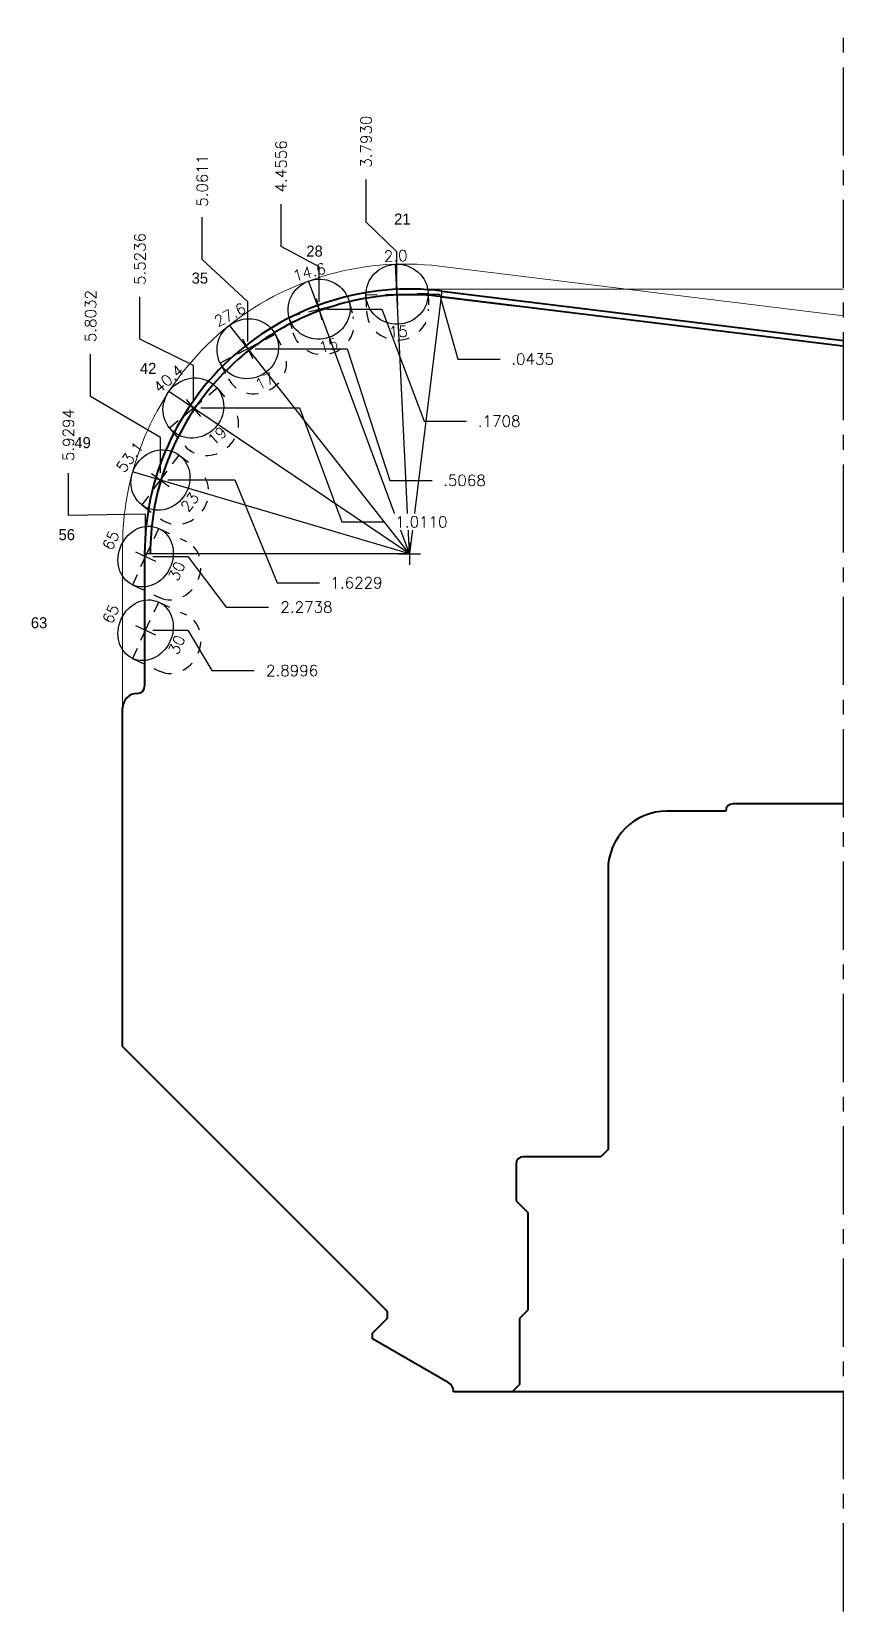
# Model space of a CAD drawing. Extents: x 34 to 204, y 6 to 38.
# Drawn here: x 167.99 to 174.89, y 15.52 to 28.95 of the extents above; entities that cross this region are included whole.
import ezdxf
from ezdxf.enums import TextEntityAlignment as Align

# ---------------------------------------------------------------- set-up
doc = ezdxf.new("R2010")
doc.units = 0
doc.header["$MEASUREMENT"] = 0
doc.header["$PDMODE"] = 35
doc.linetypes.add('CENTER2', pattern=[1.125, 0.75, -0.125, 0.125, -0.125])
doc.linetypes.add('HIDDEN2', pattern=[0.1875, 0.125, -0.0625])
doc.layers.get('0').update_dxf_attribs({"linetype": 'CONTINUOUS'})
doc.layers.get('Defpoints').update_dxf_attribs({"color": 10, "linetype": 'CONTINUOUS'})
doc.layers.add('Blade4', color=7, linetype='CONTINUOUS', true_color=0x00cccc)
doc.layers.add('CLine', color=5, linetype='CENTER2')
doc.layers.add('TEXT', color=3, linetype='CONTINUOUS')
doc.styles.add('RomanS', font='romans')
doc.dimstyles.get("Standard").update_dxf_attribs({"dimtxt": 0.094, "dimasz": 0.18, "dimexe": 0.0625, "dimexo": 0.0625, "dimgap": 0.09, "dimtad": 0, "dimtih": 1, "dimtoh": 1, "dimdec": 4, "dimzin": 4, "dimdsep": 46, "dimtxsty": 'RomanS', "dimcen": 0.09, "dimazin": 1, "dimtfac": 1, "dimtdec": 4, "dimtofl": 0, "dimtmove": 0, "dimatfit": 1, "dimfxl": 1, "dimtfill": 1, "dimtolj": 1, "dimtzin": 0, "dimarcsym": 0})

# ---------------------------------------------------------------- blocks, each defined once
blk = doc.blocks.new('CMark')
at = {"layer": 'CLine'}
for p, q in [((-0.094, 0), (0.094, 0)), ((0, 0.094), (0, -0.094))]:
    blk.add_line(p, q, dxfattribs=at)
blk = doc.blocks.new('1313@15')
for p, q in [((-0.17, 0), (-0.265, 0)), ((0.171, 0), (0.264, 0))]:
    blk.add_line(p, q)
at = {"color": 8, "linetype": 'HIDDEN2', "ltscale": 0.5}
blk.add_line((-0.265, 0), (-0.265, -0.135), dxfattribs=at)
at = {"color": 8, "linetype": 'HIDDEN2', "ltscale": 0.5, "flags": 128}
blk.add_lwpolyline([(0.264, 0), (0.264, -0.135)], dxfattribs=at)
blk.add_ellipse((0, 0), major_axis=(0.264, 0), ratio=0.965926)
at = {"color": 8, "linetype": 'HIDDEN2', "ltscale": 0.5}
blk.add_ellipse((0, -0.135), major_axis=(0.264, 0), ratio=0.965926, start_param=3.141593, end_param=6.283185, dxfattribs=at)
blk.add_blockref('CMark', (0, 0))
at = {"style": 'RomanS'}
blk.add_text('15', height=0.094, dxfattribs=at).set_placement((0, -0.318), align=Align.MIDDLE_CENTER)
blk.add_attdef('ANG', text='', height=0.094, dxfattribs=at).set_placement((0, 0.251), align=Align.BOTTOM_CENTER)
blk = doc.blocks.new('1313@17')
for p, q in [((-0.17, 0), (-0.265, 0)), ((0.171, 0), (0.264, 0))]:
    blk.add_line(p, q)
at = {"color": 8, "linetype": 'HIDDEN2', "ltscale": 0.5}
blk.add_line((-0.265, 0), (-0.265, -0.152), dxfattribs=at)
at = {"color": 8, "linetype": 'HIDDEN2', "ltscale": 0.5, "flags": 128}
blk.add_lwpolyline([(0.264, 0), (0.264, -0.152)], dxfattribs=at)
blk.add_ellipse((0, 0), major_axis=(0.264, 0), ratio=0.956305)
at = {"color": 8, "linetype": 'HIDDEN2', "ltscale": 0.5}
blk.add_ellipse((0, -0.152), major_axis=(0.264, 0), ratio=0.92388, start_param=3.141593, end_param=6.283185, dxfattribs=at)
blk.add_blockref('CMark', (0, 0))
at = {"style": 'RomanS'}
blk.add_text('17', height=0.094, dxfattribs=at).set_placement((0, -0.311), align=Align.MIDDLE_CENTER)
blk.add_attdef('ANG', text='', height=0.094, dxfattribs=at).set_placement((0, 0.251), align=Align.BOTTOM_CENTER)
blk = doc.blocks.new('1313@19')
for p, q in [((-0.17, 0), (-0.265, 0)), ((0.171, 0), (0.264, 0))]:
    blk.add_line(p, q)
at = {"color": 8, "linetype": 'HIDDEN2', "ltscale": 0.5}
blk.add_line((-0.265, 0), (-0.265, -0.199), dxfattribs=at)
at = {"color": 8, "linetype": 'HIDDEN2', "ltscale": 0.5, "flags": 128}
blk.add_lwpolyline([(0.264, 0), (0.264, -0.199)], dxfattribs=at)
blk.add_ellipse((0, 0), major_axis=(0.264, 0), ratio=0.945519)
at = {"color": 8, "linetype": 'HIDDEN2', "ltscale": 0.5}
blk.add_ellipse((0, -0.199), major_axis=(0.264, 0), ratio=0.92388, start_param=3.141593, end_param=6.283185, dxfattribs=at)
blk.add_blockref('CMark', (0, 0))
at = {"style": 'RomanS'}
blk.add_text('19', height=0.094, dxfattribs=at).set_placement((0, -0.311), align=Align.MIDDLE_CENTER)
blk.add_attdef('ANG', text='', height=0.094, dxfattribs=at).set_placement((0, 0.251), align=Align.BOTTOM_CENTER)
blk = doc.blocks.new('1313@23')
for p, q in [((-0.17, 0), (-0.265, 0)), ((0.171, 0), (0.264, 0))]:
    blk.add_line(p, q)
at = {"color": 8, "linetype": 'HIDDEN2', "ltscale": 0.5}
blk.add_line((-0.265, 0), (-0.265, -0.199), dxfattribs=at)
at = {"color": 8, "linetype": 'HIDDEN2', "ltscale": 0.5, "flags": 128}
blk.add_lwpolyline([(0.264, 0), (0.264, -0.199)], dxfattribs=at)
blk.add_ellipse((0, 0), major_axis=(0.264, 0), ratio=0.920505)
at = {"color": 8, "linetype": 'HIDDEN2', "ltscale": 0.5}
blk.add_ellipse((0, -0.199), major_axis=(0.264, 0), ratio=0.92388, start_param=3.141593, end_param=6.283185, dxfattribs=at)
blk.add_blockref('CMark', (0, 0))
at = {"style": 'RomanS'}
blk.add_text('23', height=0.094, dxfattribs=at).set_placement((0, -0.311), align=Align.MIDDLE_CENTER)
blk.add_attdef('ANG', text='', height=0.094, dxfattribs=at).set_placement((0, 0.251), align=Align.BOTTOM_CENTER)
blk = doc.blocks.new('*D362')
at = {"layer": 'Blade4', "color": 0, "lineweight": -2, "transparency": 16777216}
for p, q in [((170.829, 27.327), (170.829, 27.687)), ((171.092, 27.073), (170.829, 27.327)), ((171.092, 26.776), (171.092, 27.073))]:
    blk.add_line(p, q, dxfattribs=at)
at = {"layer": 'Defpoints', "color": 0, "transparency": 16777216}
for p in [(170.829, 27.687), (174.885, 26.757), (171.092, 26.713)]:
    blk.add_point(p, dxfattribs=at)
at = {"layer": 'Blade4', "color": 0, "transparency": 16777216, "insert": (170.829, 28.01), "char_height": 0.094, "attachment_point": 5, "rotation": 90, "style": 'RomanS', "bg_fill": 3, "box_fill_scale": 1.25, "bg_fill_color": 256, "bg_fill_true_color": 13158600, "bg_fill_transparency": 0}
blk.add_mtext('\\A1;3.7930', dxfattribs=at)
blk = doc.blocks.new('*D363')
at = {"layer": 'Blade4', "color": 0, "lineweight": -2, "transparency": 16777216}
for p, q in [((170.107, 27.118), (170.107, 27.478)), ((170.43, 26.946), (170.107, 27.118)), ((170.43, 26.648), (170.43, 26.946))]:
    blk.add_line(p, q, dxfattribs=at)
at = {"layer": 'Defpoints', "color": 0, "transparency": 16777216}
for p in [(170.107, 27.478), (174.885, 26.757), (170.43, 26.586)]:
    blk.add_point(p, dxfattribs=at)
at = {"layer": 'Blade4', "color": 0, "transparency": 16777216, "insert": (170.107, 27.8), "char_height": 0.094, "attachment_point": 5, "rotation": 90, "style": 'RomanS', "bg_fill": 3, "box_fill_scale": 1.25, "bg_fill_color": 256, "bg_fill_true_color": 13158600, "bg_fill_transparency": 0}
blk.add_mtext('\\A1;4.4556', dxfattribs=at)
blk = doc.blocks.new('*D364')
at = {"layer": 'Blade4', "color": 0, "lineweight": -2, "transparency": 16777216}
for p, q in [((169.437, 27.009), (169.437, 27.369)), ((169.824, 26.649), (169.437, 27.009)), ((169.824, 26.312), (169.824, 26.649))]:
    blk.add_line(p, q, dxfattribs=at)
at = {"layer": 'Defpoints', "color": 0, "transparency": 16777216}
for p in [(174.885, 26.757), (169.824, 26.25)]:
    blk.add_point(p, dxfattribs=at)
at = {"layer": 'Blade4', "color": 0, "transparency": 16777216, "insert": (169.437, 27.678), "char_height": 0.094, "attachment_point": 5, "rotation": 90, "style": 'RomanS', "bg_fill": 3, "box_fill_scale": 1.25, "bg_fill_color": 256, "bg_fill_true_color": 13158600, "bg_fill_transparency": 0}
blk.add_mtext('\\A1;5.0611', dxfattribs=at)
at = {"layer": 'Defpoints', "color": 0, "transparency": 16777216}
blk.add_point((169.437, 27.369), dxfattribs=at)
blk = doc.blocks.new('*D365')
at = {"layer": 'Blade4', "color": 0, "lineweight": -2, "transparency": 16777216}
for p, q in [((168.908, 26.33), (168.908, 26.69)), ((169.362, 26.106), (168.908, 26.33)), ((169.362, 25.808), (169.362, 26.106))]:
    blk.add_line(p, q, dxfattribs=at)
at = {"layer": 'Defpoints', "color": 0, "transparency": 16777216}
for p in [(174.885, 26.757), (168.908, 26.69), (169.362, 25.746)]:
    blk.add_point(p, dxfattribs=at)
at = {"layer": 'Blade4', "color": 0, "transparency": 16777216, "insert": (168.908, 27.013), "char_height": 0.094, "attachment_point": 5, "rotation": 90, "style": 'RomanS', "bg_fill": 3, "box_fill_scale": 1.25, "bg_fill_color": 256, "bg_fill_true_color": 13158600, "bg_fill_transparency": 0}
blk.add_mtext('\\A1;5.5236', dxfattribs=at)
blk = doc.blocks.new('*D366')
at = {"layer": 'Blade4', "color": 0, "lineweight": -2, "transparency": 16777216}
for p, q in [((168.489, 25.844), (168.489, 26.204)), ((169.082, 25.494), (168.489, 25.844)), ((169.082, 25.196), (169.082, 25.494))]:
    blk.add_line(p, q, dxfattribs=at)
at = {"layer": 'Defpoints', "color": 0, "transparency": 16777216}
for p in [(174.885, 26.757), (168.489, 26.204), (169.082, 25.134)]:
    blk.add_point(p, dxfattribs=at)
at = {"layer": 'Blade4', "color": 0, "transparency": 16777216, "insert": (168.489, 26.527), "char_height": 0.094, "attachment_point": 5, "rotation": 90, "style": 'RomanS', "bg_fill": 3, "box_fill_scale": 1.25, "bg_fill_color": 256, "bg_fill_true_color": 13158600, "bg_fill_transparency": 0}
blk.add_mtext('\\A1;5.8032', dxfattribs=at)
blk = doc.blocks.new('*D367')
at = {"layer": 'Blade4', "color": 0, "lineweight": -2, "transparency": 16777216}
for p, q in [((171.155, 26.713), (171.452, 26.713)), ((171.452, 26.713), (171.609, 26.162)), ((171.609, 26.162), (171.969, 26.162))]:
    blk.add_line(p, q, dxfattribs=at)
at = {"layer": 'Defpoints', "color": 0, "transparency": 16777216}
for p in [(174.885, 26.757), (171.092, 26.713), (171.969, 26.162)]:
    blk.add_point(p, dxfattribs=at)
at = {"layer": 'Blade4', "color": 0, "transparency": 16777216, "insert": (172.245, 26.162), "char_height": 0.094, "attachment_point": 5, "style": 'RomanS', "bg_fill": 3, "box_fill_scale": 1.25, "bg_fill_color": 256, "bg_fill_true_color": 13158600, "bg_fill_transparency": 0}
blk.add_mtext('\\A1;.0435', dxfattribs=at)
blk = doc.blocks.new('*D368')
at = {"layer": 'Blade4', "color": 0, "lineweight": -2, "transparency": 16777216}
for p, q in [((170.492, 26.586), (170.964, 26.586)), ((170.964, 26.586), (171.324, 25.634)), ((171.324, 25.634), (171.684, 25.634))]:
    blk.add_line(p, q, dxfattribs=at)
at = {"layer": 'Defpoints', "color": 0, "transparency": 16777216}
for p in [(174.885, 26.757), (170.43, 26.586), (171.684, 25.634)]:
    blk.add_point(p, dxfattribs=at)
at = {"layer": 'Blade4', "color": 0, "transparency": 16777216, "insert": (171.96, 25.634), "char_height": 0.094, "attachment_point": 5, "style": 'RomanS', "bg_fill": 3, "box_fill_scale": 1.25, "bg_fill_color": 256, "bg_fill_true_color": 13158600, "bg_fill_transparency": 0}
blk.add_mtext('\\A1;.1708', dxfattribs=at)
blk = doc.blocks.new('*D369')
at = {"layer": 'Blade4', "color": 0, "lineweight": -2, "transparency": 16777216}
for p, q in [((169.887, 26.25), (170.67, 26.25)), ((170.67, 26.25), (171.03, 25.131)), ((171.03, 25.131), (171.39, 25.131))]:
    blk.add_line(p, q, dxfattribs=at)
at = {"layer": 'Defpoints', "color": 0, "transparency": 16777216}
for p in [(174.885, 26.757), (169.824, 26.25), (171.39, 25.131)]:
    blk.add_point(p, dxfattribs=at)
at = {"layer": 'Blade4', "color": 0, "transparency": 16777216, "insert": (171.666, 25.131), "char_height": 0.094, "attachment_point": 5, "style": 'RomanS', "bg_fill": 3, "box_fill_scale": 1.25, "bg_fill_color": 256, "bg_fill_true_color": 13158600, "bg_fill_transparency": 0}
blk.add_mtext('\\A1;.5068', dxfattribs=at)
blk = doc.blocks.new('*D370')
at = {"layer": 'Blade4', "color": 0, "lineweight": -2, "transparency": 16777216}
for p, q in [((169.424, 25.746), (170.264, 25.746)), ((170.264, 25.746), (170.624, 24.778)), ((170.624, 24.778), (170.984, 24.778))]:
    blk.add_line(p, q, dxfattribs=at)
at = {"layer": 'Defpoints', "color": 0, "transparency": 16777216}
for p in [(174.885, 26.757), (169.362, 25.746), (170.984, 24.778)]:
    blk.add_point(p, dxfattribs=at)
at = {"layer": 'Blade4', "color": 0, "transparency": 16777216, "insert": (171.3, 24.778), "char_height": 0.094, "attachment_point": 5, "style": 'RomanS', "bg_fill": 3, "box_fill_scale": 1.25, "bg_fill_color": 256, "bg_fill_true_color": 13158600, "bg_fill_transparency": 0}
blk.add_mtext('\\A1;1.0110', dxfattribs=at)
blk = doc.blocks.new('*D371')
at = {"layer": 'Blade4', "color": 0, "lineweight": -2, "transparency": 16777216}
for p, q in [((169.145, 25.134), (169.714, 25.134)), ((169.714, 25.134), (170.074, 24.26)), ((170.074, 24.26), (170.434, 24.26))]:
    blk.add_line(p, q, dxfattribs=at)
at = {"layer": 'Defpoints', "color": 0, "transparency": 16777216}
for p in [(174.885, 26.757), (169.082, 25.134), (170.434, 24.26)]:
    blk.add_point(p, dxfattribs=at)
at = {"layer": 'Blade4', "color": 0, "transparency": 16777216, "insert": (170.748, 24.26), "char_height": 0.094, "attachment_point": 5, "style": 'RomanS', "bg_fill": 3, "box_fill_scale": 1.25, "bg_fill_color": 256, "bg_fill_true_color": 13158600, "bg_fill_transparency": 0}
blk.add_mtext('\\A1;1.6229', dxfattribs=at)
blk = doc.blocks.new('1313@30')
for p, q in [((-0.17, 0), (-0.265, 0)), ((0.171, 0), (0.264, 0))]:
    blk.add_line(p, q)
at = {"color": 8, "linetype": 'HIDDEN2', "ltscale": 0.5}
blk.add_line((-0.265, 0), (-0.265, -0.26), dxfattribs=at)
at = {"color": 8, "linetype": 'HIDDEN2', "ltscale": 0.5, "flags": 128}
blk.add_lwpolyline([(0.264, 0), (0.264, -0.26)], dxfattribs=at)
blk.add_ellipse((0, 0), major_axis=(0.264, 0), ratio=0.866025)
at = {"color": 8, "linetype": 'HIDDEN2', "ltscale": 0.5}
blk.add_ellipse((0, -0.26), major_axis=(0.264, 0), ratio=0.866025, start_param=3.141593, end_param=6.283185, dxfattribs=at)
blk.add_blockref('CMark', (0, 0))
at = {"style": 'RomanS'}
blk.add_text('30', height=0.094, dxfattribs=at).set_placement((0, -0.292), align=Align.MIDDLE_CENTER)
blk.add_attdef('ANG', text='', height=0.094, dxfattribs=at).set_placement((0, 0.251), align=Align.BOTTOM_CENTER)
blk = doc.blocks.new('*D450')
at = {"layer": 'Blade4', "color": 0, "lineweight": -2, "transparency": 16777216}
for p, q in [((168.3, 24.831), (168.3, 25.191)), ((168.956, 24.843), (168.3, 24.831)), ((168.956, 24.545), (168.956, 24.843))]:
    blk.add_line(p, q, dxfattribs=at)
at = {"layer": 'Defpoints', "color": 0, "transparency": 16777216}
for p in [(174.885, 26.757), (168.3, 25.191), (168.956, 24.483)]:
    blk.add_point(p, dxfattribs=at)
at = {"layer": 'Blade4', "color": 0, "transparency": 16777216, "insert": (168.3, 25.516), "char_height": 0.094, "attachment_point": 5, "rotation": 90, "style": 'RomanS', "bg_fill": 3, "box_fill_scale": 1.25, "bg_fill_color": 256, "bg_fill_true_color": 13158600, "bg_fill_transparency": 0}
blk.add_mtext('\\A1;5.9294', dxfattribs=at)
blk = doc.blocks.new('*D451')
at = {"layer": 'Blade4', "color": 0, "lineweight": -2, "transparency": 16777216}
for p, q in [((169.018, 24.483), (169.316, 24.483)), ((169.316, 24.483), (169.64, 24.054)), ((169.64, 24.054), (170, 24.054))]:
    blk.add_line(p, q, dxfattribs=at)
at = {"layer": 'Defpoints', "color": 0, "transparency": 16777216}
for p in [(174.885, 26.757), (168.956, 24.483), (170, 24.054)]:
    blk.add_point(p, dxfattribs=at)
at = {"layer": 'Blade4', "color": 0, "transparency": 16777216, "insert": (170.323, 24.054), "char_height": 0.094, "attachment_point": 5, "style": 'RomanS', "bg_fill": 3, "box_fill_scale": 1.25, "bg_fill_color": 256, "bg_fill_true_color": 13158600, "bg_fill_transparency": 0}
blk.add_mtext('\\A1;2.2738', dxfattribs=at)
blk = doc.blocks.new('*D452')
at = {"layer": 'Blade4', "color": 0, "lineweight": -2, "transparency": 16777216}
for p, q in [((169.018, 23.857), (169.316, 23.857)), ((169.316, 23.857), (169.518, 23.514)), ((169.518, 23.514), (169.878, 23.514))]:
    blk.add_line(p, q, dxfattribs=at)
at = {"layer": 'Defpoints', "color": 0, "transparency": 16777216}
for p in [(174.885, 26.757), (168.956, 23.857), (169.878, 23.514)]:
    blk.add_point(p, dxfattribs=at)
at = {"layer": 'Blade4', "color": 0, "transparency": 16777216, "insert": (170.201, 23.514), "char_height": 0.094, "attachment_point": 5, "style": 'RomanS', "bg_fill": 3, "box_fill_scale": 1.25, "bg_fill_color": 256, "bg_fill_true_color": 13158600, "bg_fill_transparency": 0}
blk.add_mtext('\\A1;2.8996', dxfattribs=at)

msp = doc.modelspace()

# ---------------------------------------------------------------- linework, layer by layer
at = {"lineweight": 18}
msp.add_line((174.8854, 26.75668), (171.1979, 26.75668), dxfattribs=at)
at = {"lineweight": 25}
for p, q in [((171.4721, 26.7399), (171.1979, 24.50668)), ((171.1979, 24.50668), (168.9479, 24.50668))]:
    msp.add_line(p, q, dxfattribs=at)
at = {"lineweight": 40}
for p, q in [((171.4721, 26.7399), (174.8854, 26.3208)), ((171.46632, 26.69276), (171.475, 26.69169)), ((171.46632, 26.69276), (174.87961, 26.27366)), ((171.475, 26.69169), (172.10507, 26.61433)), ((168.9479, 24.50668), (168.9479, 23.38168)), ((168.7604, 20.31918), (168.7604, 23.19418)), ((173.8854, 22.31918), (173.3854, 22.31918)), ((174.8854, 22.38168), (173.9479, 22.38168)), ((172.8854, 21.81918), (172.8854, 19.44418)), ((171.00125, 18.07833), (168.7604, 20.31918)), ((172.8229, 19.38168), (172.16665, 19.38168)), ((172.8854, 19.44418), (172.8229, 19.38168)), ((172.10415, 19.31918), (172.10415, 19.00668)), ((172.10415, 19.00668), (172.20305, 18.90778)), ((172.20305, 18.90778), (172.20305, 18.07683)), ((170.8854, 17.88168), (171.00125, 17.99752)), ((171.0104, 18.01962), (171.0104, 18.05623)), ((172.20305, 18.07683), (172.1329, 18.00668)), ((172.1329, 18.00668), (172.1329, 17.44418)), ((170.8854, 17.83273), (170.8854, 17.88168)), ((171.52602, 17.46287), (170.8854, 17.83273)), ((172.0704, 17.38168), (171.5729, 17.38168)), ((172.1329, 17.44418), (172.0704, 17.38168)), ((174.8854, 17.38168), (172.0704, 17.38168))]:
    msp.add_line(p, q, dxfattribs=at)
at = {"lineweight": 30}
for p, q in [((171.1509, 24.50668), (171.2449, 24.50668)), ((171.1979, 24.55368), (171.1979, 24.45968))]:
    msp.add_line(p, q, dxfattribs=at)
at = {"lineweight": 18, "flags": 128}
msp.add_lwpolyline([(168.7604, 22.8398), (168.7604, 24.5697, -0.45046715), (171.45289, 26.95181), (174.8854, 26.53035)], format="xyb", dxfattribs=at)
at = {"lineweight": 40}
for centre, radius, start, end in [((171.1979, 24.50668), 2.25, 83, 180), ((171.1979, 24.50668), 2.2025, 100.039898, 117.953575), ((171.1979, 24.50668), 2.2025, 83, 100.039898), ((171.1979, 24.50668), 2.2025, 117.953575, 135.949889), ((171.1979, 24.50668), 2.2025, 135.949889, 153.510256), ((171.1979, 24.50668), 2.2025, 153.510256, 170.938148), ((171.1979, 24.50668), 2.2025, 170.938148, 180), ((168.8854, 23.38168), 0.0625, 270, 360), ((168.8854, 23.19418), 0.125, 90, 180), ((173.3854, 21.81918), 0.5, 90, 180), ((173.9479, 22.31918), 0.0625, 90, 180), ((172.16665, 19.31918), 0.0625, 90, 180), ((170.97915, 18.05623), 0.03125, 0, 45), ((170.97915, 18.01962), 0.03125, 315, 0), ((171.47915, 17.38168), 0.09375, 0, 60)]:
    msp.add_arc(centre, radius, start, end, dxfattribs=at)
at = {"layer": 'Blade4'}
for q in [(171.08021, 26.96836), (170.34121, 26.82557), (169.6675, 26.44887), (169.15375, 25.88628), (168.84569, 25.20385)]:
    msp.add_line((171.1979, 24.50668), q, dxfattribs=at)
at = {"layer": 'CLine'}
msp.add_line((174.8854, 15.51651), (174.8854, 28.94554), dxfattribs=at)

# ---------------------------------------------------------------- block references
at = {"layer": 'Blade4'}
for name, p, rotation, values in [('1313@15', (171.09241, 26.71317), 2, {'ANG': '2.0'}), ('1313@15', (170.42977, 26.58583), 14.6, {'ANG': '14.6'}), ('1313@17', (169.82428, 26.2499), 27.6, {'ANG': '27.6'}), ('1313@19', (169.36176, 25.7457), 40.4, {'ANG': '40.4'}), ('1313@23', (169.08222, 25.13374), 53.10000000000001, {'ANG': '53.1'})]:
    msp.add_blockref(name, p, dxfattribs=dict(at, rotation=rotation)).add_auto_attribs(values)
at = {"layer": 'TEXT'}
msp.add_blockref('CMark', (171.1979, 24.50668), dxfattribs=at)

# ---------------------------------------------------------------- texts
at = {"layer": 'Blade4'}
msp.add_text('63', height=0.09375, dxfattribs=at).set_placement((167.98094, 23.8734))

# ---------------------------------------------------------------- next in the draw order: dimensions: what is measured, and where the dimension line sits
dim = msp.add_ordinate_dim(feature_location=(171.09241, 26.71317), offset=(-0.26383, 0.97397), dtype=1, origin=(174.8854, 26.75668), dimstyle='Standard', dxfattribs=at)
dim.commit()
dim.dimension.update_dxf_attribs({"geometry": '*D362', "text_midpoint": (170.82859, 28.00989)})

# ---------------------------------------------------------------- next in the draw order: dimensions: what is measured, and where the dimension line sits
dim = msp.add_ordinate_dim(feature_location=(170.42977, 26.58583), offset=(-0.32237, 0.89179), dtype=1, origin=(174.8854, 26.75668), dimstyle='Standard', dxfattribs=at)
dim.commit()
dim.dimension.update_dxf_attribs({"geometry": '*D363', "text_midpoint": (170.1074, 27.80038)})

# ---------------------------------------------------------------- next in the draw order: dimensions: what is measured, and where the dimension line sits
dim = msp.add_ordinate_dim(feature_location=(169.82428, 26.2499), offset=(-0.38775, 1.11877), dtype=1, origin=(174.8854, 26.75668), dimstyle='Standard', dxfattribs=at)
dim.commit()
dim.dimension.update_dxf_attribs({"geometry": '*D364', "text_midpoint": (169.43653, 27.67801)})

# ---------------------------------------------------------------- next in the draw order: dimensions: what is measured, and where the dimension line sits
dim = msp.add_ordinate_dim(feature_location=(169.36176, 25.7457), offset=(-0.45353, 0.94416), dtype=1, origin=(174.8854, 26.75668), dimstyle='Standard', dxfattribs=at)
dim.commit()
dim.dimension.update_dxf_attribs({"geometry": '*D365', "text_midpoint": (168.90822, 27.01262)})

# ---------------------------------------------------------------- next in the draw order: texts
for s, p in [('21', (171.06831, 27.30514)), ('28', (170.32183, 27.03279))]:
    msp.add_text(s, height=0.09375, dxfattribs=at).set_placement(p)

# ---------------------------------------------------------------- next in the draw order: dimensions: what is measured, and where the dimension line sits
dim = msp.add_ordinate_dim(feature_location=(169.08222, 25.13374), offset=(-0.59329, 1.07005), dtype=1, origin=(174.8854, 26.75668), dimstyle='Standard', dxfattribs=at)
dim.commit()
dim.dimension.update_dxf_attribs({"geometry": '*D366', "text_midpoint": (168.48893, 26.52656)})

# ---------------------------------------------------------------- next in the draw order: dimensions: what is measured, and where the dimension line sits
dim = msp.add_ordinate_dim(feature_location=(171.09241, 26.71317), offset=(0.87665, -0.55127), dtype=0, origin=(174.8854, 26.75668), dimstyle='Standard', dxfattribs=at)
dim.commit()
dim.dimension.update_dxf_attribs({"geometry": '*D367', "text_midpoint": (172.24483, 26.16189)})

# ---------------------------------------------------------------- next in the draw order: dimensions: what is measured, and where the dimension line sits
dim = msp.add_ordinate_dim(feature_location=(170.429773, 26.585833), offset=(1.254171, -0.951907), dtype=0, origin=(174.885399, 26.756676), dimstyle='Standard', dxfattribs=at)
dim.commit()
dim.dimension.update_dxf_attribs({"geometry": '*D368', "text_midpoint": (171.959706, 25.633926)})

# ---------------------------------------------------------------- next in the draw order: dimensions: what is measured, and where the dimension line sits
dim = msp.add_ordinate_dim(feature_location=(169.82428, 26.2499), offset=(1.56616, -1.1188), dtype=0, origin=(174.8854, 26.75668), dimstyle='Standard', dxfattribs=at)
dim.commit()
dim.dimension.update_dxf_attribs({"geometry": '*D369', "text_midpoint": (171.6662, 25.1311)})

# ---------------------------------------------------------------- next in the draw order: dimensions: what is measured, and where the dimension line sits
dim = msp.add_ordinate_dim(feature_location=(169.36176, 25.7457), offset=(1.6224, -0.96777), dtype=0, origin=(174.8854, 26.75668), dimstyle='Standard', dxfattribs=at)
dim.commit()
dim.dimension.update_dxf_attribs({"geometry": '*D370', "text_midpoint": (171.3002, 24.77793)})

# ---------------------------------------------------------------- next in the draw order: dimensions: what is measured, and where the dimension line sits
dim = msp.add_ordinate_dim(feature_location=(169.08222, 25.13374), offset=(1.35223, -0.87421), dtype=0, origin=(174.8854, 26.75668), dimstyle='Standard', dxfattribs=at)
dim.commit()
dim.dimension.update_dxf_attribs({"geometry": '*D371', "text_midpoint": (170.74826, 24.25954)})

# ---------------------------------------------------------------- next in the draw order: block references
at = {"layer": 'Blade4', "rotation": 65}
for p in [(168.956, 24.48285), (168.956, 23.85706)]:
    msp.add_blockref('1313@30', p, dxfattribs=at).add_auto_attribs({'ANG': '65'})

# ---------------------------------------------------------------- next in the draw order: dimensions: what is measured, and where the dimension line sits
at = {"layer": 'Blade4'}
dim = msp.add_ordinate_dim(feature_location=(168.956, 24.48285), offset=(-0.65562, 0.70786), dtype=1, origin=(174.8854, 26.75668), dimstyle='Standard', dxfattribs=at)
dim.commit()
dim.dimension.update_dxf_attribs({"geometry": '*D450', "text_midpoint": (168.30038, 25.51571)})

# ---------------------------------------------------------------- next in the draw order: texts
for s, p in [('49', (168.35074, 25.40467)), ('56', (168.21641, 24.62246))]:
    msp.add_text(s, height=0.09375, dxfattribs=at).set_placement(p)

# ---------------------------------------------------------------- next in the draw order: dimensions: what is measured, and where the dimension line sits
dim = msp.add_ordinate_dim(feature_location=(168.956, 24.48285), offset=(1.04394, -0.42904), dtype=0, origin=(174.8854, 26.75668), dimstyle='Standard', dxfattribs=at)
dim.commit()
dim.dimension.update_dxf_attribs({"geometry": '*D451', "text_midpoint": (170.3227, 24.05381)})

# ---------------------------------------------------------------- next in the draw order: dimensions: what is measured, and where the dimension line sits
dim = msp.add_ordinate_dim(feature_location=(168.956, 23.85706), offset=(0.92191, -0.34332), dtype=0, origin=(174.8854, 26.75668), dimstyle='Standard', dxfattribs=at)
dim.commit()
dim.dimension.update_dxf_attribs({"geometry": '*D452', "text_midpoint": (170.20067, 23.51375)})

# ---------------------------------------------------------------- next in the draw order: texts
for s, p in [('35', (169.34737, 26.80336)), ('42', (168.90792, 26.03607))]:
    msp.add_text(s, height=0.09375, dxfattribs=at).set_placement(p)

doc.saveas('drawing.dxf')
